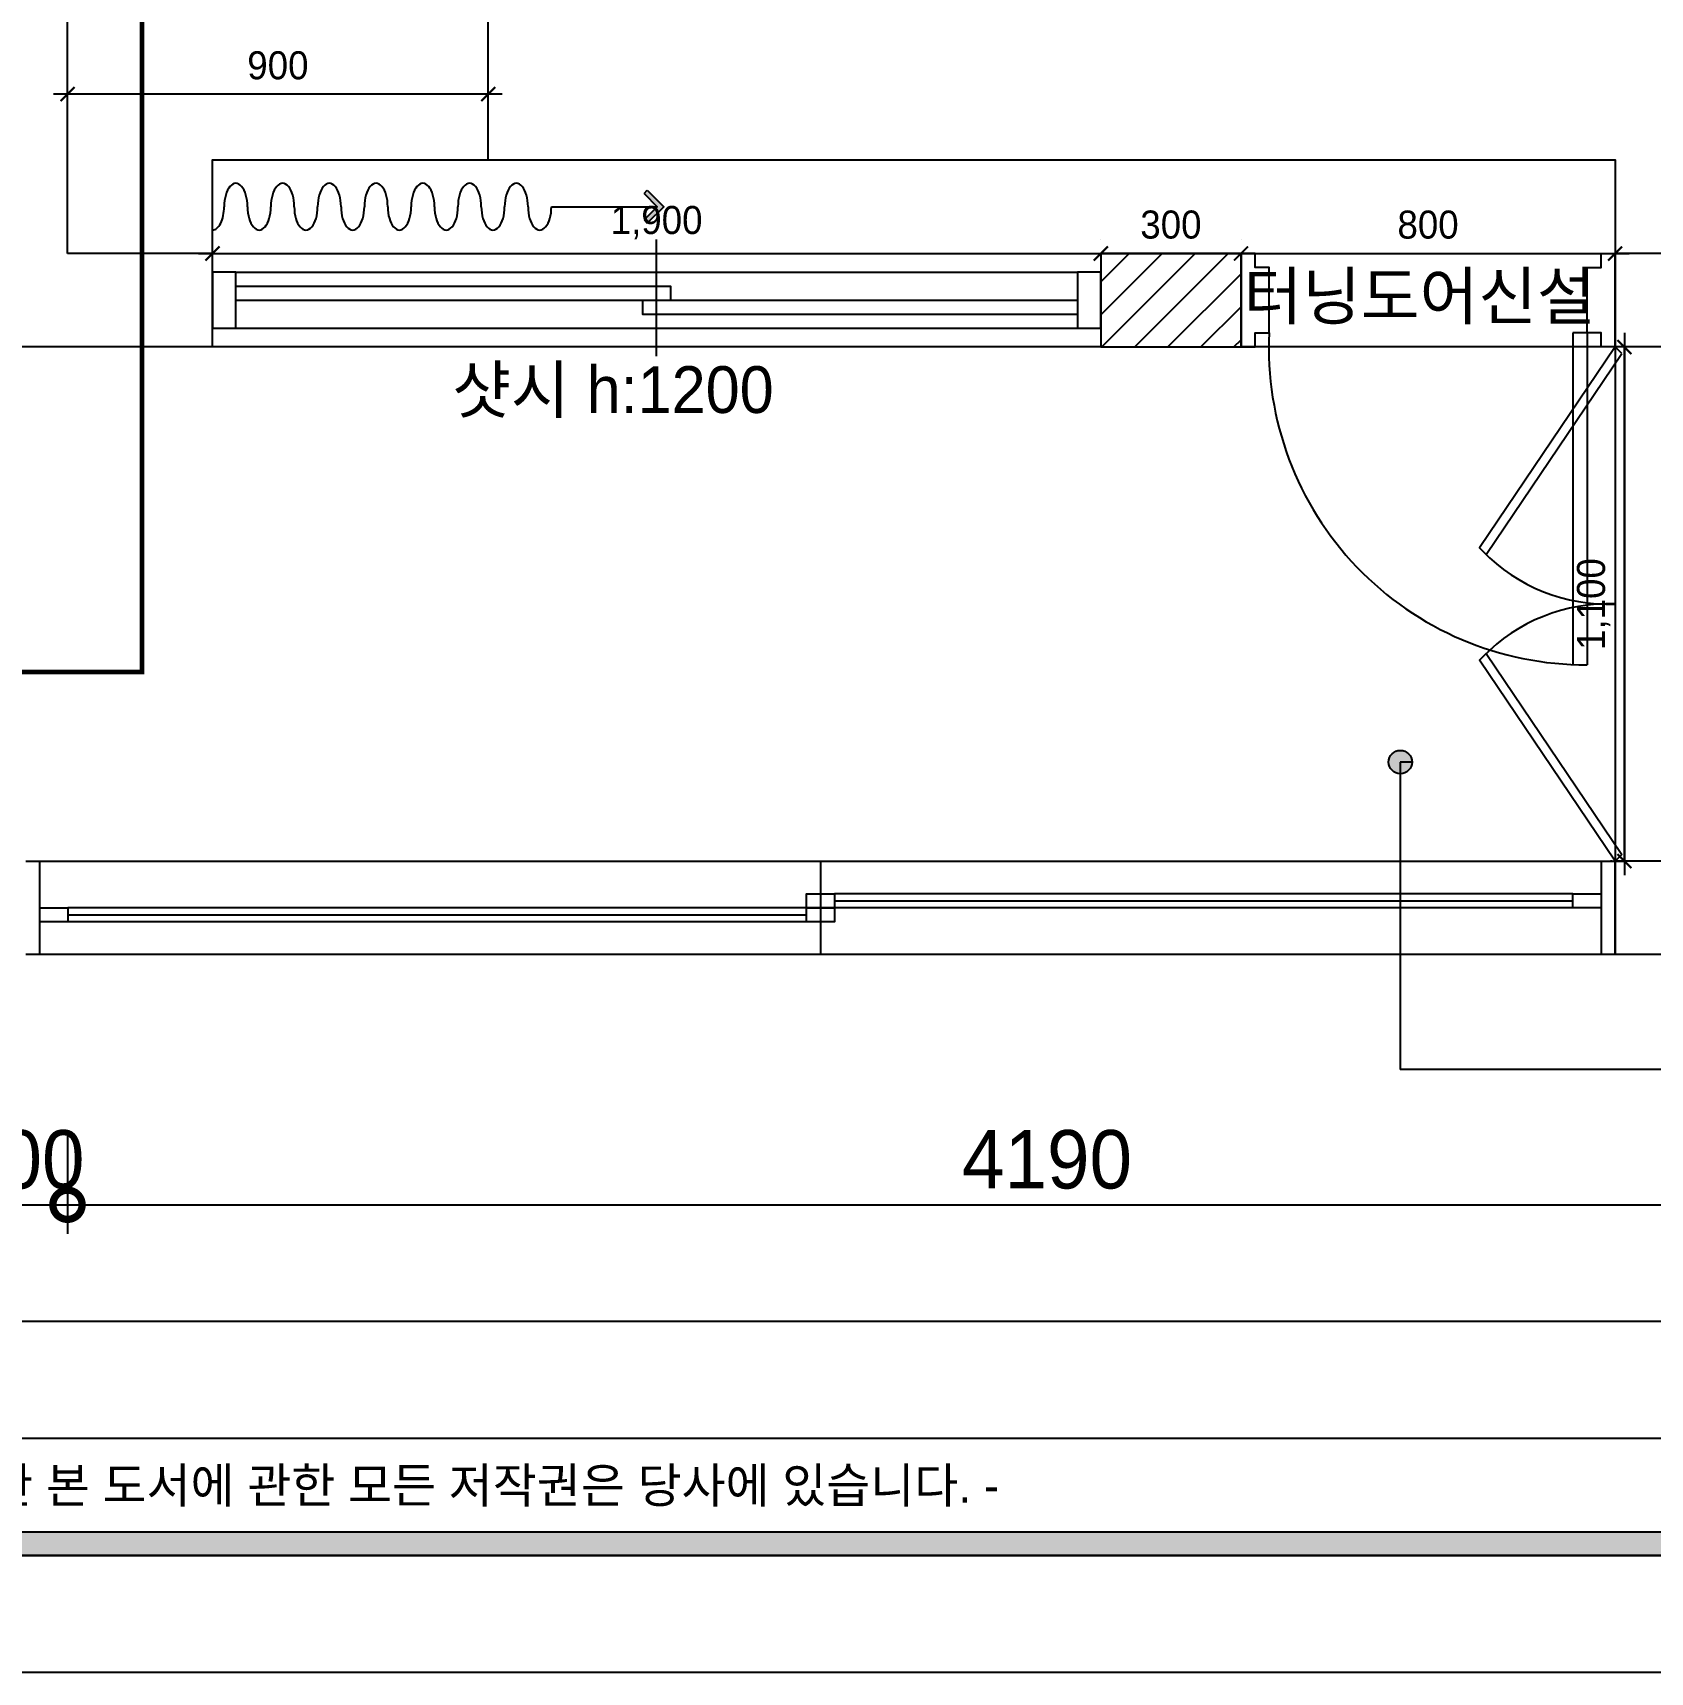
# Model space of a CAD drawing. Header units: millimetres. Extents: x 145965 to 228269, y 99354 to 115204.
# Drawn here: x 179564 to 183023, y 99854 to 103361 of the extents above; entities that cross this region are included whole.
import ezdxf
from ezdxf.enums import TextEntityAlignment as Align

# ---------------------------------------------------------------- set-up
doc = ezdxf.new("R2010")
doc.units = ezdxf.units.MM
doc.header["$LTSCALE"] = 50
doc.linetypes.add('HID', pattern=[2.5, 1.5, -1])
for name, color, linetype in [('0-ELC TEXT', 7, 'Continuous'), ('01. F-소품', 3, 'Continuous'), ('03-TEXT', 3, 'Continuous'), ('03-WAL NEW', 3, 'Continuous'), ('06-FUR', 6, 'Continuous'), ('07-DIM WAL', 5, 'Continuous'), ('3.기호.계단선', 30, 'Continuous'), ('C-WIN', 4, 'Continuous'), ('FORM(YOURNAME)-1', 1, 'Continuous'), ('FORM(YOURNAME)-11', 1, 'Continuous'), ('RC-LIGHT', 7, 'Continuous'), ('벽1', 2, 'Continuous'), ('창호', 4, 'Continuous'), ('틀', 8, 'Continuous')]:
    doc.layers.add(name, color=color, linetype=linetype)
doc.styles.add('HY 울릉도 L', font='')
doc.styles.add('YOURNAME', font='HY울릉도M.TTF')
doc.styles.add('스타일1', font='HY울릉도M.TTF')
doc.styles.add('코레일둥고', font='Korail_Round_Gothic_Medium.ttf')
doc.styles.get('HY 울릉도 L').set_extended_font_data('HY울릉도L')
doc.dimstyles.new('30', dxfattribs={"dimscale": 30, "dimtxt": 2, "dimasz": 1, "dimexe": 1, "dimexo": 1, "dimgap": 1, "dimtad": 1, "dimdec": 0, "dimrnd": 0.05, "dimdsep": 46, "dimlunit": 6, "dimtxsty": 'HY 울릉도 L', "dimblk": 'ARCHTICK', "dimcen": 2.5, "dimdle": 1, "dimclrd": 133, "dimclre": 133, "dimclrt": 30, "dimadec": 0, "dimazin": 0, "dimtfac": 1, "dimtdec": 0, "dimtix": 1, "dimtmove": 2, "dimatfit": 3, "dimldrblk": 'ARCHTICK', "dimfxl": 1, "dimlwd": -1, "dimlwe": -1, "dimarcsym": 0})
doc.dimstyles.new('50', dxfattribs={"dimscale": 50, "dimtxt": 2.5, "dimasz": 2.5, "dimexe": 1.25, "dimexo": 2, "dimtad": 1, "dimdec": 0, "dimtxsty": '스타일1', "dimblk": 'DOTSMALL', "dimcen": 2.5, "dimclrd": 1, "dimclre": 1, "dimclrt": 2, "dimadec": 0, "dimazin": 0, "dimtfac": 1, "dimtdec": 0, "dimtix": 1, "dimtmove": 0, "dimatfit": 3, "dimldrblk": 'DOTSMALL', "dimfxl": 1.25, "dimarcsym": 0})

# ---------------------------------------------------------------- blocks, each defined once
blk = doc.blocks.new('FORM-ELEVATION')
at = {"layer": 'FORM(YOURNAME)-11'}
h = blk.add_hatch(color=256, dxfattribs=at)
h.dxf.hatch_style = 1
h.paths.add_polyline_path([(-10309, 35708), (71691, 35708), (71691, 35508), (-10309, 35508)])
h.paths.add_polyline_path([(-10309, -21492), (71691, -21492), (71691, -21692), (-10309, -21692)])
at = {"layer": 'Defpoints', "color": 158}
blk.add_line((62481, -20692), (-10309, -20692), dxfattribs=at)
for points in [[(-10309, -21692), (71691, -21692), (71691, 35708), (-10309, 35708)], [(-8309, 33708), (61071, 33708), (61071, -19692), (-8309, -19692)]]:
    blk.add_lwpolyline(points, close=True, dxfattribs=at)
at = {"layer": 'FORM(YOURNAME)-11', "color": 250}
blk.add_lwpolyline([(-11309, -22692), (72691, -22692), (72691, 36708), (-11309, 36708)], close=True, dxfattribs=at)
at = {"layer": 'FORM(YOURNAME)-11'}
blk.add_lwpolyline([(-10309, -21492), (71691, -21492), (71691, -21692), (-10309, -21692)], close=True, dxfattribs=at)
at = {"layer": 'FORM(YOURNAME)-11', "color": 1, "style": 'YOURNAME'}
blk.add_text("- 본 도서는 어떠한 경우에도 무단으로 도용할 수 없으며 도용시 '지적재산권' 보호에 관한 법률에 의거, 법적 분쟁이 발생합니다.  또한 본 도서에 관한 모든 저작권은 당사에 있습니다. -", height=300, dxfattribs=at).set_placement((28146, -21092), align=Align.MIDDLE_CENTER)
at = {"layer": 'FORM(YOURNAME)-11', "color": 3, "style": 'YOURNAME'}
for tag, height, p in [('1', 450, (71041, -1219)), ('2', 450, (71041, -1863)), ('3', 450, (71041, -3150)), ('4', 450, (71041, -5081)), ('5', 515, (71041, -7398)), ('6', 515, (71041, -9650)), ('7', 515, (71041, -11903)), ('8', 515, (71041, -14155)), ('9', 515, (71041, -16408)), ('10', 515, (66791, -18596)), ('11', 515, (71041, -18660)), ('12', 515, (66791, -20848)), ('13', 515, (71041, -20848))]:
    blk.add_attdef(tag, text='', height=height, dxfattribs=at).set_placement(p, align=Align.MIDDLE_RIGHT)
blk = doc.blocks.new('_DotSmall')
at = {"color": 0, "linetype": 'ByBlock', "const_width": 0.5}
blk.add_lwpolyline([(-0.0625, 0, 1), (0.0625, 0, 1)], format="xyb", close=True, dxfattribs=at)
blk = doc.blocks.new('*D678')
at = {"layer": '07-DIM WAL', "color": 1, "lineweight": -2}
for p, q in [((179437.9, 101004.4), (179437.9, 100791.9)), ((179637.9, 101004.4), (179637.9, 100791.9)), ((179312.9, 100854.4), (179762.9, 100854.4))]:
    blk.add_line(p, q, dxfattribs=at)
at = {"layer": 'Defpoints', "color": 0}
for p in [(179437.9, 101104.4), (179637.9, 101104.4), (179637.9, 100854.4)]:
    blk.add_point(p, dxfattribs=at)
at = {"layer": '07-DIM WAL', "color": 1, "lineweight": -2, "xscale": 125, "yscale": 125, "zscale": 125}
blk.add_blockref('_DotSmall', (179437.9, 100854.4), dxfattribs=at)
at = {"layer": '07-DIM WAL', "color": 1, "lineweight": -2, "xscale": 125, "yscale": 125, "zscale": 125, "rotation": 180}
blk.add_blockref('_DotSmall', (179637.9, 100854.4), dxfattribs=at)
at = {"layer": '07-DIM WAL', "color": 2, "insert": (179537.9, 100950.7), "char_height": 125, "attachment_point": 5, "style": '스타일1'}
blk.add_mtext('200', dxfattribs=at)
blk = doc.blocks.new('*D679')
at = {"layer": '07-DIM WAL', "color": 1, "lineweight": -2}
for p, q in [((179637.9, 101004.4), (179637.9, 100791.9)), ((183827.9, 101004.4), (183827.9, 100791.9)), ((179637.9, 100854.4), (183827.9, 100854.4))]:
    blk.add_line(p, q, dxfattribs=at)
at = {"layer": 'Defpoints', "color": 0}
for p in [(179637.9, 101104.4), (183827.9, 101104.4), (183827.9, 100854.4)]:
    blk.add_point(p, dxfattribs=at)
at = {"layer": '07-DIM WAL', "color": 1, "lineweight": -2, "xscale": 125, "yscale": 125, "zscale": 125, "rotation": 180}
blk.add_blockref('_DotSmall', (179637.9, 100854.4), dxfattribs=at)
at = {"layer": '07-DIM WAL', "color": 1, "lineweight": -2, "xscale": 125, "yscale": 125, "zscale": 125}
blk.add_blockref('_DotSmall', (183827.9, 100854.4), dxfattribs=at)
at = {"layer": '07-DIM WAL', "color": 2, "insert": (181732.9, 100950.8), "char_height": 125, "attachment_point": 5, "style": '스타일1'}
blk.add_mtext('4190', dxfattribs=at)
blk = doc.blocks.new('*D680')
at = {"layer": '07-DIM WAL', "color": 1, "lineweight": -2}
for p, q in [((174637.9, 101004.4), (174637.9, 100541.9)), ((183827.9, 101004.4), (183827.9, 100541.9)), ((183827.9, 100604.4), (174637.9, 100604.4))]:
    blk.add_line(p, q, dxfattribs=at)
at = {"layer": 'Defpoints', "color": 0}
for p in [(174637.9, 101104.4), (183827.9, 101104.4), (174637.9, 100604.4)]:
    blk.add_point(p, dxfattribs=at)
at = {"layer": '07-DIM WAL', "color": 1, "lineweight": -2, "xscale": 125, "yscale": 125, "zscale": 125, "rotation": 180}
blk.add_blockref('_DotSmall', (174637.9, 100604.4), dxfattribs=at)
at = {"layer": '07-DIM WAL', "color": 1, "lineweight": -2, "xscale": 125, "yscale": 125, "zscale": 125}
blk.add_blockref('_DotSmall', (183827.9, 100604.4), dxfattribs=at)
at = {"layer": '07-DIM WAL', "color": 2, "insert": (179232.9, 100700.8), "char_height": 125, "attachment_point": 5, "style": '스타일1'}
blk.add_mtext('9190', dxfattribs=at)
blk = doc.blocks.new('vidaisejh')
at = {"layer": '벽1'}
for p, q in [((158137.9, 62682.3), (158137.9, 66232.3)), ((158447.9, 62682.3), (158137.9, 62682.3)), ((158447.9, 62482.3), (158447.9, 62682.3)), ((162327.9, 62682.3), (161447.9, 62682.3)), ((161447.9, 62482.3), (161447.9, 62682.3)), ((158447.9, 62482.3), (157937.9, 62482.3)), ((162327.9, 62482.3), (161447.9, 62482.3)), ((162327.9, 61382.3), (161447.9, 61382.3)), ((161447.9, 61182.3), (161447.9, 61382.3)), ((162627.9, 61182.3), (161447.9, 61182.3))]:
    blk.add_line(p, q, dxfattribs=at)
at = {"layer": '창호'}
for p, q in [((159748.3, 61382.3), (159748.3, 61182.3)), ((161357.9, 61312.3), (159778.7, 61312.3)), ((159718.7, 61282.3), (158138.7, 61282.3)), ((161357.9, 61282.3), (159778.7, 61282.3)), ((159718.7, 61252.3), (158138.7, 61252.3))]:
    blk.add_line(p, q, dxfattribs=at)
at = {"layer": '틀'}
for p, q in [((158447.9, 62482.3), (158447.9, 62682.3)), ((161447.9, 62682.3), (161447.9, 62482.3)), ((158048.7, 61382.3), (161447.9, 61382.3)), ((158078.7, 61182.3), (158078.7, 61382.3)), ((161417.9, 61382.3), (161417.9, 61182.3)), ((161447.9, 61382.3), (161447.9, 61182.3)), ((158138.7, 61267.3), (159718.7, 61267.3)), ((159778.7, 61297.3), (161357.9, 61297.3)), ((161447.9, 61182.3), (158048.7, 61182.3))]:
    blk.add_line(p, q, dxfattribs=at)
for points in [[(159718.7, 61282.3), (159718.7, 61312.3), (159778.7, 61312.3), (159778.7, 61282.3)], [(161357.9, 61282.3), (161357.9, 61312.3), (161417.9, 61312.3), (161417.9, 61282.3)], [(158078.7, 61252.3), (158078.7, 61282.3), (158138.7, 61282.3), (158138.7, 61252.3)], [(159718.7, 61252.3), (159718.7, 61282.3), (159778.7, 61282.3), (159778.7, 61252.3)]]:
    blk.add_lwpolyline(points, close=True, dxfattribs=at)
blk = doc.blocks.new('_ArchTick')
at = {"color": 0, "linetype": 'ByBlock', "const_width": 0.15}
blk.add_lwpolyline([(-0.5, -0.5), (0.5, 0.5)], dxfattribs=at)
blk = doc.blocks.new('*D684')
at = {"layer": '07-DIM WAL', "color": 133}
for p, q in [((179947.9, 102919.4), (179947.9, 102919.4)), ((181847.9, 102919.4), (181847.9, 102919.4)), ((179917.9, 102889.4), (181877.9, 102889.4))]:
    blk.add_line(p, q, dxfattribs=at)
at = {"layer": 'Defpoints', "color": 0}
for p in [(179947.9, 102889.4), (181847.9, 102889.4), (181847.9, 102889.4)]:
    blk.add_point(p, dxfattribs=at)
at = {"layer": '07-DIM WAL', "color": 133, "xscale": 30, "yscale": 30, "zscale": 30, "rotation": 180}
blk.add_blockref('_ArchTick', (179947.9, 102889.4), dxfattribs=at)
at = {"layer": '07-DIM WAL', "color": 133, "xscale": 30, "yscale": 30, "zscale": 30}
blk.add_blockref('_ArchTick', (181847.9, 102889.4), dxfattribs=at)
at = {"layer": '07-DIM WAL', "color": 30, "insert": (180897.9, 102955.4), "char_height": 60, "attachment_point": 5, "style": 'HY 울릉도 L'}
blk.add_mtext('1,900', dxfattribs=at)
blk = doc.blocks.new('*D685')
at = {"layer": '07-DIM WAL', "color": 133}
for p, q in [((181847.9, 102919.4), (181847.9, 102919.4)), ((182147.9, 102919.4), (182147.9, 102919.4)), ((181817.9, 102889.4), (182177.9, 102889.4))]:
    blk.add_line(p, q, dxfattribs=at)
at = {"layer": 'Defpoints', "color": 0}
for p in [(181847.9, 102889.4), (182147.9, 102889.4), (182147.9, 102889.4)]:
    blk.add_point(p, dxfattribs=at)
at = {"layer": '07-DIM WAL', "color": 133, "xscale": 30, "yscale": 30, "zscale": 30, "rotation": 180}
blk.add_blockref('_ArchTick', (181847.9, 102889.4), dxfattribs=at)
at = {"layer": '07-DIM WAL', "color": 133, "xscale": 30, "yscale": 30, "zscale": 30}
blk.add_blockref('_ArchTick', (182147.9, 102889.4), dxfattribs=at)
at = {"layer": '07-DIM WAL', "color": 30, "insert": (181997.9, 102950.8), "char_height": 60, "attachment_point": 5, "style": 'HY 울릉도 L'}
blk.add_mtext('300', dxfattribs=at)
blk = doc.blocks.new('*D686')
at = {"layer": '07-DIM WAL', "color": 133}
for p, q in [((182147.9, 102919.4), (182147.9, 102919.4)), ((182947.9, 102919.4), (182947.9, 102919.4)), ((182117.9, 102889.4), (182977.9, 102889.4))]:
    blk.add_line(p, q, dxfattribs=at)
at = {"layer": 'Defpoints', "color": 0}
for p in [(182147.9, 102889.4), (182947.9, 102889.4), (182947.9, 102889.4)]:
    blk.add_point(p, dxfattribs=at)
at = {"layer": '07-DIM WAL', "color": 133, "xscale": 30, "yscale": 30, "zscale": 30, "rotation": 180}
blk.add_blockref('_ArchTick', (182147.9, 102889.4), dxfattribs=at)
at = {"layer": '07-DIM WAL', "color": 133, "xscale": 30, "yscale": 30, "zscale": 30}
blk.add_blockref('_ArchTick', (182947.9, 102889.4), dxfattribs=at)
at = {"layer": '07-DIM WAL', "color": 30, "insert": (182547.9, 102950.7), "char_height": 60, "attachment_point": 5, "style": 'HY 울릉도 L'}
blk.add_mtext('800', dxfattribs=at)
blk = doc.blocks.new('FFSFDF')
at = {"layer": '01. F-소품'}
blk.add_hatch(color=8, dxfattribs=at).paths.add_polyline_path([(1567672.9, 1746751.1), (1567679.9, 1746744.1), (1567715.3, 1746779.4), (1567679.9, 1746814.8), (1567672.9, 1746807.7), (1567701.2, 1746779.4)])
at = {"layer": '01. F-소품', "color": 8}
for p, q in [((1567672.9, 1746807.7), (1567679.9, 1746814.8)), ((1567474.8, 1746779.4), (1567701.2, 1746779.4)), ((1567672.9, 1746751.1), (1567679.9, 1746744.1))]:
    blk.add_line(p, q, dxfattribs=at)
for points in [[(1567672.9, 1746807.7), (1567701.2, 1746779.4), (1567672.9, 1746751.1)], [(1567679.9, 1746814.8), (1567715.3, 1746779.4), (1567679.9, 1746744.1)]]:
    blk.add_lwpolyline(points, dxfattribs=at)
for centre, start_param, end_param in [((1566799.8, 1746779.4), 1.570796, 4.712389), ((1566899.8, 1746779.4), 1.570796, 4.712389), ((1566999.8, 1746779.4), 1.570796, 4.712389), ((1567099.8, 1746779.4), 1.570796, 4.712389), ((1567199.8, 1746779.4), 1.570796, 4.712389), ((1567299.8, 1746779.4), 1.570796, 4.712389), ((1567399.8, 1746779.4), 1.570796, 4.712389), ((1566749.8, 1746779.4), 6.283185, 7.853982), ((1566849.8, 1746779.4), 4.712389, 7.853982), ((1566949.8, 1746779.4), 4.712389, 7.853982), ((1567049.8, 1746779.4), 4.712389, 7.853982), ((1567149.8, 1746779.4), 4.712389, 7.853982), ((1567249.8, 1746779.4), 4.712389, 7.853982), ((1567349.8, 1746779.4), 4.712389, 7.853982), ((1567449.8, 1746779.4), 4.712389, 7.853982)]:
    blk.add_ellipse(centre, major_axis=(0, -50), ratio=0.5, start_param=start_param, end_param=end_param, dxfattribs=at)
blk = doc.blocks.new('*D817')
at = {"layer": '06-FUR', "color": 133}
for p, q in [((179637.9, 103119.4), (179637.9, 103260.2)), ((180537.9, 103119.4), (180537.9, 103260.2)), ((180567.9, 103230.2), (179607.9, 103230.2))]:
    blk.add_line(p, q, dxfattribs=at)
at = {"layer": 'Defpoints', "color": 0}
for p in [(179637.9, 103230.2), (179637.9, 103089.4), (180537.9, 103089.4)]:
    blk.add_point(p, dxfattribs=at)
at = {"layer": '06-FUR', "color": 133, "xscale": 30, "yscale": 30, "zscale": 30, "rotation": 180}
blk.add_blockref('_ArchTick', (179637.9, 103230.2), dxfattribs=at)
at = {"layer": '06-FUR', "color": 133, "xscale": 30, "yscale": 30, "zscale": 30}
blk.add_blockref('_ArchTick', (180537.9, 103230.2), dxfattribs=at)
at = {"layer": '06-FUR', "color": 30, "insert": (180087.9, 103291.5), "char_height": 60, "attachment_point": 5, "style": 'HY 울릉도 L'}
blk.add_mtext('900', dxfattribs=at)
blk = doc.blocks.new('*D910')
at = {"layer": '07-DIM WAL', "color": 133}
for p, q in [((182941.6, 102689.4), (182937.9, 102689.4)), ((182967.9, 102719.4), (182967.9, 101559.4)), ((182941.6, 101589.4), (182937.9, 101589.4))]:
    blk.add_line(p, q, dxfattribs=at)
at = {"layer": 'Defpoints', "color": 0}
for p in [(182971.6, 102689.4), (182967.9, 101589.4), (182971.6, 101589.4)]:
    blk.add_point(p, dxfattribs=at)
at = {"layer": '07-DIM WAL', "color": 133, "xscale": 30, "yscale": 30, "zscale": 30}
for p, rotation in [((182967.9, 102689.4), 90), ((182967.9, 101589.4), 270)]:
    blk.add_blockref('_ArchTick', p, dxfattribs=dict(at, rotation=rotation))
at = {"layer": '07-DIM WAL', "color": 30, "insert": (182902, 102139.4), "char_height": 60, "attachment_point": 5, "rotation": 90, "style": 'HY 울릉도 L'}
blk.add_mtext('1,100', dxfattribs=at)

msp = doc.modelspace()

# ---------------------------------------------------------------- hatches: boundary and pattern name
at = {"layer": '03-TEXT'}
h = msp.add_hatch(color=7, dxfattribs=at)
h.dxf.hatch_style = 1
edge = h.paths.add_edge_path()
edge.add_arc((182488.6, 101801.4), 25, 0, 360)
h = msp.add_hatch(color=7, dxfattribs=at)
h.dxf.hatch_style = 1
edge = h.paths.add_edge_path()
edge.add_arc((182488.6, 101801.4), 25, 0, 360)
at = {"layer": '03-WAL NEW'}
h = msp.add_hatch(dxfattribs=at)
h.set_pattern_fill('_USER', color=256, scale=50, angle=45, pattern_type=0)
h.set_pattern_definition([(45, (170203.953, 108155.51), (-35.35534, 35.35534), [])])
h.paths.add_polyline_path([(181847.9, 102689.4), (182147.9, 102689.4), (182147.9, 102889.4), (181847.9, 102889.4)])

# ---------------------------------------------------------------- linework, layer by layer
at = {"layer": '03-TEXT', "color": 7}
for p, q in [((182488.6, 101801.4), (182488.6, 101143.6)), ((182513.6, 101801.4), (182488.6, 101801.4)), ((184336.1, 101143.6), (182488.6, 101143.6))]:
    msp.add_line(p, q, dxfattribs=at)
msp.add_circle((182488.6, 101801.4), 25, dxfattribs=at)
msp.add_circle((182488.6, 101801.4), 25, dxfattribs=at)
at = {"layer": '03-WAL NEW'}
msp.add_lwpolyline([(181847.9, 102689.4), (182147.9, 102689.4), (182147.9, 102889.4), (181847.9, 102889.4)], close=True, dxfattribs=at)
at = {"layer": '06-FUR'}
for points in [[(182962, 102675.3), (182947.9, 102689.4), (182658, 102259.5), (182672.1, 102245.4)], [(182947.9, 101589.4), (182967.9, 101589.4), (182967.9, 102689.4), (182947.9, 102689.4)], [(182962, 101603.6), (182947.9, 101589.4), (182658, 102019.4), (182672.1, 102033.5)]]:
    msp.add_lwpolyline(points, close=True, dxfattribs=at)
for centre, start, end in [((182933.5, 102513.8), 224.2353, 272.2044), ((182933.5, 101765.1), 87.7956, 135.7647)]:
    msp.add_arc(centre, 374.7, start, end, dxfattribs=at)
at = {"layer": '3.기호.계단선', "linetype": 'HID', "const_width": 10}
msp.add_lwpolyline([(180087.9, 104092.6), (180087.9, 103510), (179797.1, 103510), (179797.1, 101994.4), (177723.4, 101994.4)], dxfattribs=at)
at = {"layer": 'C-WIN'}
for p, q in [((180897.9, 102669.4), (180897.9, 102919.4)), ((179997.9, 102849.4), (181797.9, 102849.4)), ((179997.9, 102789.4), (181797.9, 102789.4)), ((179997.9, 102729.4), (181797.9, 102729.4))]:
    msp.add_line(p, q, dxfattribs=at)
for points in [[(179947.9, 102889.4), (181847.9, 102889.4), (181847.9, 102689.4), (179947.9, 102689.4), (179947.9, 102889.4)], [(179997.9, 102819.4), (180927.9, 102819.4), (180927.9, 102789.4)], [(180867.9, 102789.4), (180867.9, 102759.4), (181797.9, 102759.4)]]:
    msp.add_lwpolyline(points, dxfattribs=at)
for points in [[(179947.9, 102849.4), (179947.9, 102729.4), (179997.9, 102729.4), (179997.9, 102849.4)], [(181797.9, 102849.4), (181797.9, 102729.4), (181847.9, 102729.4), (181847.9, 102849.4)]]:
    msp.add_lwpolyline(points, close=True, dxfattribs=at)
at = {"layer": 'RC-LIGHT'}
msp.add_line((180537.9, 103089.4), (180537.9, 106439.4), dxfattribs=at)
msp.add_lwpolyline([(179947.9, 102889.4), (179947.9, 103089.4), (182947.9, 103089.4), (182947.9, 102889.4)], dxfattribs=at)
at = {"layer": '창호'}
msp.add_arc((182885.5, 102687.7), 678.3, 177.3211, 270.2061, dxfattribs=at)
at = {"layer": '틀'}
for p, q in [((182147.9, 102889.4), (182947.9, 102889.4)), ((182947.9, 102689.4), (182147.9, 102689.4)), ((182857.9, 102719.4), (182857.9, 102010)), ((182887.9, 102719.4), (182857.9, 102719.4)), ((182887.9, 102719.4), (182887.9, 102009.4))]:
    msp.add_line(p, q, dxfattribs=at)
for points in [[(182147.9, 102689.4), (182177.9, 102689.4), (182177.9, 102719.4), (182207.9, 102719.4), (182207.9, 102859.4), (182177.9, 102859.4), (182177.9, 102889.4), (182147.9, 102889.4), (182147.9, 102689.4)], [(182947.9, 102689.4), (182917.9, 102689.4), (182917.9, 102719.4), (182887.9, 102719.4), (182887.9, 102859.4), (182917.9, 102859.4), (182917.9, 102889.4), (182947.9, 102889.4), (182947.9, 102689.4)]]:
    msp.add_lwpolyline(points, dxfattribs=at)

# ---------------------------------------------------------------- block references
msp.add_blockref('vidaisejh', (21500, 40207.2))
at = {"color": 0, "rotation": 360}
msp.add_blockref('FFSFDF', (-1386801.9, -1643790), dxfattribs=at)
at = {"layer": 'FORM(YOURNAME)-1', "xscale": 0.2500000000000001, "yscale": 0.2500000000000001, "zscale": 0.2500000000000001}
msp.add_blockref('FORM-ELEVATION', (170792.5, 105527.4), dxfattribs=at)

# ---------------------------------------------------------------- texts
at = {"layer": '0-ELC TEXT', "style": '코레일둥고'}
for s, p in [('터닝도어신설', (182153.3, 102748.2)), ('샷시 h:1200', (180460.9, 102548.2))]:
    msp.add_text(s, height=100, dxfattribs=at).set_placement(p)

# ---------------------------------------------------------------- dimensions: what is measured, and where the dimension line sits
at = {"layer": '06-FUR'}
dim = msp.add_linear_dim(base=(179637.9, 103230.2), p1=(180537.9, 103089.4), p2=(179637.9, 103089.4), dimstyle='30', dxfattribs=at)
dim.commit()
dim.dimension.update_dxf_attribs({"geometry": '*D817', "text_midpoint": (180087.9, 103291.5)})
at = {"layer": '07-DIM WAL'}
for base, p1, p2, picture, middle in [((181847.9, 102889.4), (179947.9, 102889.4), (181847.9, 102889.4), '*D684', (180897.9, 102955.4)), ((182147.9, 102889.4), (181847.9, 102889.4), (182147.9, 102889.4), '*D685', (181997.9, 102950.8)), ((182947.9, 102889.4), (182147.9, 102889.4), (182947.9, 102889.4), '*D686', (182547.9, 102950.7))]:
    dim = msp.add_linear_dim(base=base, p1=p1, p2=p2, dimstyle='30', dxfattribs=at)
    dim.commit()
    dim.dimension.update_dxf_attribs({"geometry": picture, "text_midpoint": middle})
dim = msp.add_linear_dim(base=(182967.9, 101589.4), p1=(182971.6, 102689.4), p2=(182971.6, 101589.4), angle=90, dimstyle='30', dxfattribs=at)
dim.commit()
dim.dimension.update_dxf_attribs({"geometry": '*D910', "text_midpoint": (182902, 102139.4)})
for base, p1, p2, picture, middle in [((174637.9, 100604.4), (183827.9, 101104.4), (174637.9, 101104.4), '*D680', (179232.9, 100700.8)), ((179637.9, 100854.4), (179437.9, 101104.4), (179637.9, 101104.4), '*D678', (179537.9, 100950.7)), ((183827.9, 100854.4), (179637.9, 101104.4), (183827.9, 101104.4), '*D679', (181732.9, 100950.8))]:
    dim = msp.add_linear_dim(base=base, p1=p1, p2=p2, dimstyle='50', override={"dimtfill": 0}, dxfattribs=at)
    dim.commit()
    dim.dimension.update_dxf_attribs({"geometry": picture, "text_midpoint": middle})

doc.saveas('drawing.dxf')
